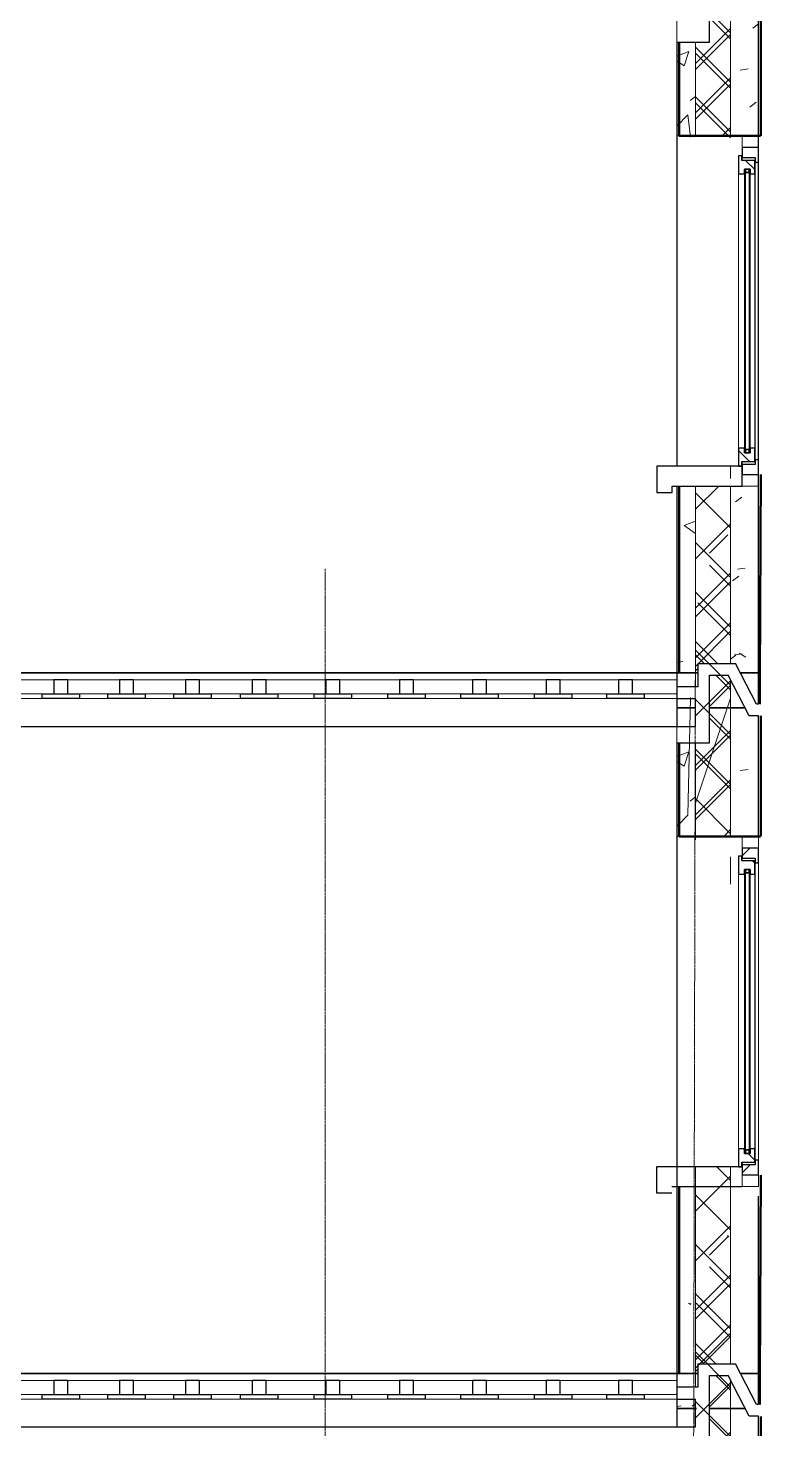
# Model space of a CAD drawing. Header units: inches. Extents: x -2431 to 214825, y 3 to 92804.
# Drawn here: x 171580 to 174724, y 38803 to 44803 of the extents above; entities that cross this region are included whole.
import ezdxf

# ---------------------------------------------------------------- set-up
doc = ezdxf.new("R2010")
doc.units = ezdxf.units.IN
doc.header["$MEASUREMENT"] = 0
doc.linetypes.add('Линия сетки', pattern=[22.225, 12.7, -3.175, 3.175, -3.175])
for name, color, linetype, lineweight in [('A-FLOR', 250, 'Continuous', 9), ('A-GLAZ', 250, 'Continuous', 9), ('A-WALL', 250, 'Continuous', 9), ('A-WALL-PATT', 250, 'Continuous', 25), ('S-GRID', 250, 'Continuous', 9)]:
    doc.layers.add(name, color=color, linetype=linetype, lineweight=lineweight)
doc.layers.add('Стены', color=250, linetype='Continuous')
pattern_1 = [(50, (164716.3, 27290.75), (728.737, -63.756), [76.2, -838.2]), (355, (164716.3, 27290.75), (-140.972, 764.228), [60.96, -670.56]), (100.451, (164777, 27285.4), (587.77, 700.467), [64.76, -712.36]), (46.184, (164716.3, 27493.95), (1084.316, -168.17), [114.3, -1257.3]), (96.636, (164806.6, 27479.9), (949.61, 989.71), [97.14, -1068.54]), (351.184, (164716.3, 27494), (949.62, 989.7), [91.44, -1005.84]), (21, (164817.9, 27443.15), (606.458, -409.06), [76.2, -838.2]), (326, (164817.9, 27443.15), (247.208, 736.753), [60.96, -670.56]), (71.451, (164868.4, 27409.06), (853.668, 327.685), [64.76, -712.36]), (37.5, (164716.28, 27290.75), (12.3547, 338.22), [33.528, -628.904, 33.528, -647.192, -673.1]), (37.5, (164716.28, 27290.75), (12.3547, 338.22), [-1343.152, 33.528, -639.572]), (7.5, (164716.28, 27290.75), (267.279, 400.722), [33.528, -354.584, 33.528, -613.664, -256.54]), (7.5, (164716.28, 27290.75), (267.279, 400.722), [-1035.304, 33.528, -223.012]), (327.5, (164489.7, 27290.75), (542.3633, -22.9153), [33.528, -220.472, 33.528, -758.952, -1051.56]), (327.5, (164489.7, 27290.75), (542.3633, -22.9153), [-1046.48, 33.528, -1018.032]), (317.5, (164388.1, 27290.75), (592.517, 101.707), [33.528, -296.672, 33.528, -492.76, -746.76]), (317.5, (164388.1, 27290.75), (592.517, 101.707), [-856.488, 33.528, -713.232])]

# ---------------------------------------------------------------- blocks, each defined once
blk = doc.blocks.new('Окно 3-Откидное - Среднее глухое - Один переплет с многокамерным стеклопакетом - 30674-99 - Окно 3-Откидное - Среднее глухое - Один переплет с многокамерным стеклопакетом - 30674-99-V5-Сечение 1')
at = {"layer": 'A-GLAZ'}
h = blk.add_hatch(dxfattribs=at)
h.set_pattern_fill('FP_7', color=256, style=0, pattern_type=2)
h.set_pattern_definition([(45, (18648.64, 22050), (-84.853, 84.853), [])])
h.paths.add_polyline_path([(18649, 18850), (18669.7, 18850), (18669.7, 18913), (18655.7, 18913), (18655.7, 18893), (18599.7, 18893), (18599.7, 18850)], flags=0)
h.paths.add_polyline_path([(18669.7, 20187), (18669.7, 20250), (18599.7, 20250), (18599.7, 20207), (18655.7, 20207), (18655.7, 20187)], flags=0)
h = blk.add_hatch(dxfattribs=at)
h.set_pattern_fill('FP_6', color=256, style=0, pattern_type=2)
h.set_pattern_definition([(135, (18648.64, 22050), (-70.7107, -70.7107), [])])
h.paths.add_polyline_path([(18583.7, 18885), (18597.7, 18885), (18597.7, 18905), (18653.7, 18905), (18653.7, 18962), (18633.7, 18962), (18633.7, 18942), (18609.7, 18942), (18609.7, 18962), (18583.7, 18962)], flags=0)
h.paths.add_polyline_path([(18649, 20138), (18653.7, 20138), (18653.7, 20195), (18597.7, 20195), (18597.7, 20215), (18583.7, 20215), (18583.7, 20138), (18609.7, 20138), (18609.7, 20158), (18633.7, 20158), (18633.7, 20138)], flags=0)
for p, q in [((18669.7, 20300), (18599.7, 20300)), ((18599.7, 20300), (18599.7, 20250)), ((18669.7, 20250), (18669.7, 20300)), ((18599.7, 20250), (18669.7, 20250)), ((18599.7, 20195), (18599.7, 20207)), ((18655.7, 18913), (18655.7, 20187)), ((18669.7, 18913), (18669.7, 20187)), ((18583.7, 18962), (18583.7, 20138)), ((18653.7, 20138), (18653.7, 18962)), ((18599.7, 18893), (18599.7, 18905)), ((18669.7, 18850), (18599.7, 18850)), ((18599.7, 18850), (18599.7, 18800)), ((18669.7, 18800), (18669.7, 18850)), ((18599.7, 18800), (18669.7, 18800))]:
    blk.add_line(p, q, dxfattribs=at)
at = {"layer": 'A-GLAZ', "lineweight": 25}
for p, q in [((18599.7, 20250), (18599.7, 20207)), ((18669.7, 20250), (18599.7, 20250)), ((18669.7, 20187), (18669.7, 20250)), ((18597.7, 20215), (18583.7, 20215)), ((18583.7, 20215), (18583.7, 20138)), ((18597.7, 20195), (18597.7, 20215)), ((18653.7, 20195), (18597.7, 20195)), ((18599.7, 20207), (18655.7, 20207)), ((18653.7, 20138), (18653.7, 20195)), ((18655.7, 20207), (18655.7, 20187)), ((18655.7, 20187), (18669.7, 20187)), ((18583.7, 20138), (18609.7, 20138)), ((18613.7, 20158), (18609.7, 20158)), ((18609.7, 20158), (18609.7, 18942)), ((18609.7, 20138), (18609.7, 20158)), ((18609.7, 20158), (18633.7, 20158)), ((18613.7, 18942), (18613.7, 20158)), ((18633.7, 20158), (18629.7, 20158)), ((18629.7, 20158), (18629.7, 18942)), ((18633.7, 18942), (18633.7, 20158)), ((18633.7, 20158), (18633.7, 20138)), ((18633.7, 20138), (18653.7, 20138)), ((18609.7, 18962), (18583.7, 18962)), ((18583.7, 18962), (18583.7, 18885)), ((18609.7, 18942), (18609.7, 18962)), ((18653.7, 18962), (18633.7, 18962)), ((18633.7, 18962), (18633.7, 18942)), ((18653.7, 18905), (18653.7, 18962)), ((18597.7, 18885), (18597.7, 18905)), ((18597.7, 18905), (18653.7, 18905)), ((18609.7, 18942), (18613.7, 18942)), ((18633.7, 18942), (18609.7, 18942)), ((18629.7, 18942), (18633.7, 18942)), ((18669.7, 18913), (18655.7, 18913)), ((18655.7, 18913), (18655.7, 18893)), ((18669.7, 18850), (18669.7, 18913)), ((18583.7, 18885), (18597.7, 18885)), ((18599.7, 18893), (18599.7, 18850)), ((18655.7, 18893), (18599.7, 18893)), ((18599.7, 18850), (18669.7, 18850))]:
    blk.add_line(p, q, dxfattribs=at)
at = {"layer": 'A-GLAZ', "lineweight": 35}
for p, q in [((18629.7, 20158), (18613.7, 20158)), ((18613.7, 20158), (18613.7, 20143)), ((18613.7, 20143), (18629.7, 20143)), ((18629.7, 20143), (18629.7, 20158)), ((18629.7, 18957), (18613.7, 18957)), ((18613.7, 18957), (18613.7, 18942)), ((18613.7, 18942), (18629.7, 18942)), ((18629.7, 18942), (18629.7, 18957))]:
    blk.add_line(p, q, dxfattribs=at)

msp = doc.modelspace()

# ---------------------------------------------------------------- hatches: boundary and pattern name
at = {"layer": 'A-WALL-PATT', "lineweight": 9}
h = msp.add_hatch(dxfattribs=at)
h.set_pattern_fill('FP_1', color=256, style=0, pattern_type=2)
h.set_pattern_definition(pattern_1)
h.paths.add_polyline_path([(174359.57652, 45411.36464), (174439.57652, 45411.36464), (174439.57652, 45640.74682), (174359.57652, 45640.74682)])
h.paths.add_polyline_path([(174359.57652, 44340.74682), (174439.57652, 44340.74682), (174439.57652, 45341.37272), (174359.57652, 45341.37272)])
h.paths.add_polyline_path([(174439.57652, 42925.74682), (174359.57652, 42925.74682), (174359.57652, 42040.74682), (174439.57652, 42040.74682)])
h = msp.add_hatch(dxfattribs=at)
h.set_pattern_fill('FP_2', color=256, style=0, pattern_type=2)
h.set_pattern_definition([(45, (164716.28, 27290.75), (-106.066, 106.066), []), (135, (164716.28, 27290.75), (-106.066, -106.066), [])])
h.paths.add_polyline_path([(174449.57652, 45581.37272), (174449.57652, 45640.74682), (174439.57652, 45640.74682), (174439.57652, 45581.37272)])
h.paths.add_polyline_path([(174439.57652, 44340.74682), (174589.57652, 44340.74682), (174589.57652, 45612.01575), (174579.57652, 45631.37272), (174499.57652, 45631.37272), (174499.57652, 45341.37272), (174439.57652, 45341.37272)])
h.paths.add_polyline_path([(174589.57652, 42840.74682), (174439.57652, 42840.74682), (174439.57652, 42040.74682), (174449.57652, 42040.74682), (174449.57652, 42081.37272), (174589.57652, 42081.37272)])
h = msp.add_hatch(dxfattribs=at)
h.set_pattern_fill('FP_1', color=256, style=0, pattern_type=2)
h.set_pattern_definition(pattern_1)
h.paths.add_polyline_path([(174709.57652, 42840.74682), (174589.57652, 42840.74682), (174589.57652, 42040.74682), (174709.57652, 42040.74682)])
h.paths.add_polyline_path([(174589.57652, 44340.74682), (174709.57652, 44340.74682), (174709.57652, 45640.74682), (174589.57652, 45640.74682)])
h = msp.add_hatch(dxfattribs=at)
h.set_pattern_fill('FP_2', color=256, style=0, pattern_type=2)
h.set_pattern_definition([(45, (164716.28, 27890.75), (-106.066, 106.066), []), (135, (164716.28, 27890.75), (-106.066, -106.066), [])])
h.paths.add_polyline_path([(174449.57652, 42581.37272), (174449.57652, 42640.74682), (174439.57652, 42640.74682), (174439.57652, 42581.37272)])
h.paths.add_polyline_path([(174439.57652, 41340.74682), (174589.57652, 41340.74682), (174589.57652, 42612.01575), (174579.57652, 42631.37272), (174499.57652, 42631.37272), (174499.57652, 42341.37272), (174439.57652, 42341.37272)])
h.paths.add_polyline_path([(174589.57652, 39925.74682), (174439.57652, 39925.74682), (174439.57652, 39040.74682), (174449.57652, 39040.74682), (174449.57652, 39081.37272), (174589.57652, 39081.37272)])
h = msp.add_hatch(dxfattribs=at)
h.set_pattern_fill('FP_1', color=256, style=0, pattern_type=2)
h.set_pattern_definition([(50, (164716.3, 28490.75), (728.737, -63.756), [76.2, -838.2]), (355, (164716.3, 28490.75), (-140.97, 764.228), [60.96, -670.56]), (100.451, (164777, 28485.4), (587.77, 700.467), [64.76, -712.36]), (46.184, (164716.3, 28693.95), (1084.316, -168.17), [114.3, -1257.3]), (96.636, (164806.6, 28679.9), (949.61, 989.71), [97.14, -1068.54]), (351.184, (164716.3, 28694), (949.62, 989.7), [91.44, -1005.84]), (21, (164817.9, 28643.15), (606.458, -409.06), [76.2, -838.2]), (326, (164817.9, 28643.15), (247.21, 736.753), [60.96, -670.56]), (71.451, (164868.4, 28609.06), (853.668, 327.685), [64.76, -712.36]), (37.5, (164716.28, 28490.75), (12.3547, 338.22), [33.528, -628.904, 33.528, -647.192, -673.1]), (37.5, (164716.28, 28490.75), (12.3547, 338.22), [-1343.152, 33.528, -639.572]), (7.5, (164716.28, 28490.75), (267.279, 400.722), [33.528, -354.584, 33.528, -613.664, -256.54]), (7.5, (164716.28, 28490.75), (267.279, 400.722), [-1035.304, 33.528, -223.012]), (327.5, (164489.7, 28490.75), (542.3633, -22.9153), [33.528, -220.472, 33.528, -758.952, -1051.56]), (327.5, (164489.7, 28490.75), (542.3633, -22.9153), [-1046.48, 33.528, -1018.032]), (317.5, (164388.1, 28490.75), (592.517, 101.707), [33.528, -296.672, 33.528, -492.76, -746.76]), (317.5, (164388.1, 28490.75), (592.517, 101.707), [-856.488, 33.528, -713.232])])
h.paths.add_polyline_path([(174359.57652, 39411.36464), (174439.57652, 39411.36464), (174439.57652, 39640.74682), (174359.57652, 39640.74682)])
h.paths.add_polyline_path([(174359.57652, 38340.74682), (174439.57652, 38340.74682), (174439.57652, 39341.37272), (174359.57652, 39341.37272)])
h.paths.add_polyline_path([(174439.57652, 36925.74682), (174359.57652, 36925.74682), (174359.57652, 36040.74682), (174439.57652, 36040.74682)])
h = msp.add_hatch(dxfattribs=at)
h.set_pattern_fill('FP_2', color=256, style=0, pattern_type=2)
h.set_pattern_definition([(45, (164716.28, 28490.75), (-106.066, 106.066), []), (135, (164716.28, 28490.75), (-106.066, -106.066), [])])
h.paths.add_polyline_path([(174449.57652, 39581.37272), (174449.57652, 39640.74682), (174439.57652, 39640.74682), (174439.57652, 39581.37272)])
h.paths.add_polyline_path([(174439.57652, 38340.74682), (174589.57652, 38340.74682), (174589.57652, 39612.01575), (174579.57652, 39631.37272), (174499.57652, 39631.37272), (174499.57652, 39341.37272), (174439.57652, 39341.37272)])
h.paths.add_polyline_path([(174589.57652, 36925.74682), (174439.57652, 36925.74682), (174439.57652, 36040.74682), (174449.57652, 36040.74682), (174449.57652, 36081.37272), (174589.57652, 36081.37272)])

# ---------------------------------------------------------------- linework, layer by layer
for p, q in [((174499.57652, 44741.37272), (174499.57652, 45031.37272)), ((174359.57652, 44741.37272), (174499.57652, 44741.37272)), ((174639.57652, 44340.74682), (174359.57652, 44340.74682)), ((174637.57652, 42925.74682), (174274.02103, 42925.74682)), ((174274.02103, 42925.74682), (174274.02103, 42840.74682)), ((174639.57652, 42840.74682), (174639.57652, 42925.74682)), ((174274.02103, 42840.74682), (174274.02103, 42813.45519)), ((174339.30598, 42813.45519), (174339.30598, 42840.74682)), ((174339.30598, 42840.74682), (174639.57652, 42840.74682)), ((174274.02103, 42813.45519), (174339.30598, 42813.45519)), ((174449.57652, 42081.37272), (174610.02404, 42081.37272)), ((174700.02404, 41907.16003), (174610.02404, 42081.37272)), ((171333.69363, 42040.74682), (174359.57652, 42040.74682)), ((171333.69363, 42040.74682), (174359.57652, 42040.74682)), ((171750.96991, 42010.74682), (171690.96991, 42010.74682)), ((171690.96991, 42010.74682), (171690.96991, 41950.74682)), ((171690.96991, 42010.74682), (171690.96991, 41950.74682)), ((171750.96991, 42010.74682), (171690.96991, 42010.74682)), ((171750.96991, 41950.74682), (171750.96991, 42010.74682)), ((171750.96991, 41950.74682), (171750.96991, 42010.74682)), ((171972.61092, 42010.74682), (171972.61092, 41950.74682)), ((172032.61092, 42010.74682), (171972.61092, 42010.74682)), ((172032.61092, 42010.74682), (171972.61092, 42010.74682)), ((171972.61092, 42010.74682), (171972.61092, 41950.74682)), ((172032.61092, 41950.74682), (172032.61092, 42010.74682)), ((172032.61092, 41950.74682), (172032.61092, 42010.74682)), ((172314.25194, 42010.74682), (172254.25194, 42010.74682)), ((172254.25194, 42010.74682), (172254.25194, 41950.74682)), ((172314.25194, 42010.74682), (172254.25194, 42010.74682)), ((172254.25194, 42010.74682), (172254.25194, 41950.74682)), ((172314.25194, 41950.74682), (172314.25194, 42010.74682)), ((172314.25194, 41950.74682), (172314.25194, 42010.74682)), ((172600.83464, 42010.74682), (172540.83464, 42010.74682)), ((172540.83464, 42010.74682), (172540.83464, 41950.74682)), ((172600.83464, 42010.74682), (172540.83464, 42010.74682)), ((172540.83464, 42010.74682), (172540.83464, 41950.74682)), ((172600.83464, 41950.74682), (172600.83464, 42010.74682)), ((172600.83464, 41950.74682), (172600.83464, 42010.74682)), ((172916.33464, 42010.74682), (172856.33464, 42010.74682)), ((172856.33464, 42010.74682), (172856.33464, 41950.74682)), ((172916.33464, 42010.74682), (172856.33464, 42010.74682)), ((172856.33464, 42010.74682), (172856.33464, 41950.74682)), ((172916.33464, 41950.74682), (172916.33464, 42010.74682)), ((172916.33464, 41950.74682), (172916.33464, 42010.74682)), ((173171.83464, 42010.74682), (173171.83464, 41950.74682)), ((173231.83464, 42010.74682), (173171.83464, 42010.74682)), ((173231.83464, 42010.74682), (173171.83464, 42010.74682)), ((173171.83464, 42010.74682), (173171.83464, 41950.74682)), ((173231.83464, 41950.74682), (173231.83464, 42010.74682)), ((173231.83464, 41950.74682), (173231.83464, 42010.74682)), ((173543.82027, 42010.74682), (173483.82027, 42010.74682)), ((173483.82027, 42010.74682), (173483.82027, 41950.74682)), ((173543.82027, 42010.74682), (173483.82027, 42010.74682)), ((173483.82027, 42010.74682), (173483.82027, 41950.74682)), ((173543.82027, 41950.74682), (173543.82027, 42010.74682)), ((173543.82027, 41950.74682), (173543.82027, 42010.74682)), ((173859.32027, 42010.74682), (173799.32027, 42010.74682)), ((173799.32027, 42010.74682), (173799.32027, 41950.74682)), ((173859.32027, 42010.74682), (173799.32027, 42010.74682)), ((173799.32027, 42010.74682), (173799.32027, 41950.74682)), ((173859.32027, 41950.74682), (173859.32027, 42010.74682)), ((173859.32027, 41950.74682), (173859.32027, 42010.74682)), ((174108.94223, 42010.74682), (174108.94223, 41950.74682)), ((174168.94223, 42010.74682), (174108.94223, 42010.74682)), ((174168.94223, 41950.74682), (174168.94223, 42010.74682)), ((174499.57652, 42031.37272), (174579.57652, 42031.37272)), ((174499.57652, 42031.37272), (174579.57652, 42031.37272)), ((174499.57652, 41741.37272), (174499.57652, 42031.37272)), ((174669.57652, 41857.16003), (174579.57652, 42031.37272)), ((174669.57652, 41857.16003), (174579.57652, 42031.37272)), ((171640.96991, 41950.74682), (171800.96991, 41950.74682)), ((171640.96991, 41930.74682), (171640.96991, 41950.74682)), ((171640.96991, 41950.74682), (171800.96991, 41950.74682)), ((171640.96991, 41930.74682), (171640.96991, 41950.74682)), ((171690.96991, 41950.74682), (171750.96991, 41950.74682)), ((171690.96991, 41950.74682), (171750.96991, 41950.74682)), ((171800.96991, 41950.74682), (171800.96991, 41930.74682)), ((171800.96991, 41950.74682), (171800.96991, 41930.74682)), ((171922.61092, 41950.74682), (172082.61092, 41950.74682)), ((171922.61092, 41930.74682), (171922.61092, 41950.74682)), ((171922.61092, 41950.74682), (172082.61092, 41950.74682)), ((171922.61092, 41930.74682), (171922.61092, 41950.74682)), ((171972.61092, 41950.74682), (172032.61092, 41950.74682)), ((171972.61092, 41950.74682), (172032.61092, 41950.74682)), ((172082.61092, 41950.74682), (172082.61092, 41930.74682)), ((172082.61092, 41950.74682), (172082.61092, 41930.74682)), ((172204.25194, 41950.74682), (172364.25194, 41950.74682)), ((172204.25194, 41930.74682), (172204.25194, 41950.74682)), ((172204.25194, 41950.74682), (172364.25194, 41950.74682)), ((172204.25194, 41930.74682), (172204.25194, 41950.74682)), ((172254.25194, 41950.74682), (172314.25194, 41950.74682)), ((172254.25194, 41950.74682), (172314.25194, 41950.74682)), ((172364.25194, 41950.74682), (172364.25194, 41930.74682)), ((172364.25194, 41950.74682), (172364.25194, 41930.74682)), ((172490.83464, 41950.74682), (172650.83464, 41950.74682)), ((172490.83464, 41930.74682), (172490.83464, 41950.74682)), ((172490.83464, 41950.74682), (172650.83464, 41950.74682)), ((172490.83464, 41930.74682), (172490.83464, 41950.74682)), ((172540.83464, 41950.74682), (172600.83464, 41950.74682)), ((172540.83464, 41950.74682), (172600.83464, 41950.74682)), ((172650.83464, 41950.74682), (172650.83464, 41930.74682)), ((172650.83464, 41950.74682), (172650.83464, 41930.74682)), ((172806.33464, 41950.74682), (172966.33464, 41950.74682)), ((172806.33464, 41930.74682), (172806.33464, 41950.74682)), ((172806.33464, 41950.74682), (172966.33464, 41950.74682)), ((172806.33464, 41930.74682), (172806.33464, 41950.74682)), ((172856.33464, 41950.74682), (172916.33464, 41950.74682)), ((172856.33464, 41950.74682), (172916.33464, 41950.74682)), ((172966.33464, 41950.74682), (172966.33464, 41930.74682)), ((172966.33464, 41950.74682), (172966.33464, 41930.74682)), ((173121.83464, 41950.74682), (173281.83464, 41950.74682)), ((173121.83464, 41930.74682), (173121.83464, 41950.74682)), ((173121.83464, 41950.74682), (173281.83464, 41950.74682)), ((173121.83464, 41930.74682), (173121.83464, 41950.74682)), ((173171.83464, 41950.74682), (173231.83464, 41950.74682)), ((173171.83464, 41950.74682), (173231.83464, 41950.74682)), ((173281.83464, 41950.74682), (173281.83464, 41930.74682)), ((173281.83464, 41950.74682), (173281.83464, 41930.74682)), ((173433.82027, 41950.74682), (173593.82027, 41950.74682)), ((173433.82027, 41930.74682), (173433.82027, 41950.74682)), ((173433.82027, 41950.74682), (173593.82027, 41950.74682)), ((173433.82027, 41930.74682), (173433.82027, 41950.74682)), ((173483.82027, 41950.74682), (173543.82027, 41950.74682)), ((173483.82027, 41950.74682), (173543.82027, 41950.74682)), ((173593.82027, 41950.74682), (173593.82027, 41930.74682)), ((173593.82027, 41950.74682), (173593.82027, 41930.74682)), ((173749.32027, 41950.74682), (173909.32027, 41950.74682)), ((173749.32027, 41930.74682), (173749.32027, 41950.74682)), ((173749.32027, 41950.74682), (173909.32027, 41950.74682)), ((173749.32027, 41930.74682), (173749.32027, 41950.74682)), ((173799.32027, 41950.74682), (173859.32027, 41950.74682)), ((173799.32027, 41950.74682), (173859.32027, 41950.74682)), ((173909.32027, 41950.74682), (173909.32027, 41930.74682)), ((173909.32027, 41950.74682), (173909.32027, 41930.74682)), ((174058.94223, 41950.74682), (174218.94223, 41950.74682)), ((174058.94223, 41930.74682), (174058.94223, 41950.74682)), ((174058.94223, 41950.74682), (174218.94223, 41950.74682)), ((174058.94223, 41930.74682), (174058.94223, 41950.74682)), ((174108.94223, 41950.74682), (174168.94223, 41950.74682)), ((174218.94223, 41950.74682), (174218.94223, 41930.74682)), ((174218.94223, 41950.74682), (174218.94223, 41930.74682)), ((171800.96991, 41930.74682), (171640.96991, 41930.74682)), ((171800.96991, 41930.74682), (171640.96991, 41930.74682)), ((172082.61092, 41930.74682), (171922.61092, 41930.74682)), ((172082.61092, 41930.74682), (171922.61092, 41930.74682)), ((172364.25194, 41930.74682), (172204.25194, 41930.74682)), ((172364.25194, 41930.74682), (172204.25194, 41930.74682)), ((172650.83464, 41930.74682), (172490.83464, 41930.74682)), ((172650.83464, 41930.74682), (172490.83464, 41930.74682)), ((172966.33464, 41930.74682), (172806.33464, 41930.74682)), ((172966.33464, 41930.74682), (172806.33464, 41930.74682)), ((173281.83464, 41930.74682), (173121.83464, 41930.74682)), ((173281.83464, 41930.74682), (173121.83464, 41930.74682)), ((173593.82027, 41930.74682), (173433.82027, 41930.74682)), ((173593.82027, 41930.74682), (173433.82027, 41930.74682)), ((173909.32027, 41930.74682), (173749.32027, 41930.74682)), ((173909.32027, 41930.74682), (173749.32027, 41930.74682)), ((174218.94223, 41930.74682), (174058.94223, 41930.74682)), ((174218.94223, 41930.74682), (174058.94223, 41930.74682)), ((174359.57652, 41930.74682), (174439.57652, 41930.74682)), ((174439.57652, 41811.36464), (174439.57652, 41930.74682)), ((174709.57652, 41857.16003), (174669.57652, 41857.16003)), ((168325.23347, 41811.36464), (174439.57652, 41811.36464)), ((174359.57652, 41741.37272), (174499.57652, 41741.37272)), ((174709.57652, 41340.74682), (174359.57652, 41340.74682)), ((174359.57652, 41340.74682), (174359.57652, 39925.74682)), ((174635.57652, 39925.74682), (174272.02103, 39925.74682)), ((174272.02103, 39925.74682), (174272.02103, 39840.74682)), ((174272.02103, 39840.74682), (174272.02103, 39813.45519)), ((174337.30598, 39840.74682), (174637.57652, 39840.74682)), ((174272.02103, 39813.45519), (174337.30598, 39813.45519)), ((174449.57652, 39081.37272), (174610.02404, 39081.37272)), ((174700.02404, 38907.16003), (174610.02404, 39081.37272)), ((171333.69363, 39040.74682), (174359.57652, 39040.74682)), ((171333.69363, 39040.74682), (174359.57652, 39040.74682)), ((171750.96991, 39010.74682), (171690.96991, 39010.74682)), ((171690.96991, 39010.74682), (171690.96991, 38950.74682)), ((171750.96991, 39010.74682), (171690.96991, 39010.74682)), ((171690.96991, 39010.74682), (171690.96991, 38950.74682)), ((171750.96991, 38950.74682), (171750.96991, 39010.74682)), ((171750.96991, 38950.74682), (171750.96991, 39010.74682)), ((172032.61092, 39010.74682), (171972.61092, 39010.74682)), ((171972.61092, 39010.74682), (171972.61092, 38950.74682)), ((172032.61092, 39010.74682), (171972.61092, 39010.74682)), ((171972.61092, 39010.74682), (171972.61092, 38950.74682)), ((172032.61092, 38950.74682), (172032.61092, 39010.74682)), ((172032.61092, 38950.74682), (172032.61092, 39010.74682)), ((172314.25194, 39010.74682), (172254.25194, 39010.74682)), ((172254.25194, 39010.74682), (172254.25194, 38950.74682)), ((172314.25194, 39010.74682), (172254.25194, 39010.74682)), ((172254.25194, 39010.74682), (172254.25194, 38950.74682)), ((172314.25194, 38950.74682), (172314.25194, 39010.74682)), ((172314.25194, 38950.74682), (172314.25194, 39010.74682)), ((172600.83464, 39010.74682), (172540.83464, 39010.74682)), ((172540.83464, 39010.74682), (172540.83464, 38950.74682)), ((172540.83464, 39010.74682), (172540.83464, 38950.74682)), ((172600.83464, 39010.74682), (172540.83464, 39010.74682)), ((172600.83464, 38950.74682), (172600.83464, 39010.74682)), ((172600.83464, 38950.74682), (172600.83464, 39010.74682)), ((172916.33464, 39010.74682), (172856.33464, 39010.74682)), ((172856.33464, 39010.74682), (172856.33464, 38950.74682)), ((172916.33464, 39010.74682), (172856.33464, 39010.74682)), ((172856.33464, 39010.74682), (172856.33464, 38950.74682)), ((172916.33464, 38950.74682), (172916.33464, 39010.74682)), ((172916.33464, 38950.74682), (172916.33464, 39010.74682)), ((173171.83464, 39010.74682), (173171.83464, 38950.74682)), ((173231.83464, 39010.74682), (173171.83464, 39010.74682)), ((173231.83464, 39010.74682), (173171.83464, 39010.74682)), ((173171.83464, 39010.74682), (173171.83464, 38950.74682)), ((173231.83464, 38950.74682), (173231.83464, 39010.74682)), ((173231.83464, 38950.74682), (173231.83464, 39010.74682)), ((173543.82027, 39010.74682), (173483.82027, 39010.74682)), ((173483.82027, 39010.74682), (173483.82027, 38950.74682)), ((173543.82027, 39010.74682), (173483.82027, 39010.74682)), ((173483.82027, 39010.74682), (173483.82027, 38950.74682)), ((173543.82027, 38950.74682), (173543.82027, 39010.74682)), ((173543.82027, 38950.74682), (173543.82027, 39010.74682)), ((173859.32027, 39010.74682), (173799.32027, 39010.74682)), ((173799.32027, 39010.74682), (173799.32027, 38950.74682)), ((173859.32027, 39010.74682), (173799.32027, 39010.74682)), ((173799.32027, 39010.74682), (173799.32027, 38950.74682)), ((173859.32027, 38950.74682), (173859.32027, 39010.74682)), ((173859.32027, 38950.74682), (173859.32027, 39010.74682)), ((174168.94223, 39010.74682), (174108.94223, 39010.74682)), ((174108.94223, 39010.74682), (174108.94223, 38950.74682)), ((174168.94223, 38950.74682), (174168.94223, 39010.74682)), ((174499.57652, 39031.37272), (174579.57652, 39031.37272)), ((174499.57652, 39031.37272), (174579.57652, 39031.37272)), ((174499.57652, 38741.37272), (174499.57652, 39031.37272)), ((174669.57652, 38857.16003), (174579.57652, 39031.37272)), ((174669.57652, 38857.16003), (174579.57652, 39031.37272)), ((171640.96991, 38950.74682), (171800.96991, 38950.74682)), ((171640.96991, 38930.74682), (171640.96991, 38950.74682)), ((171640.96991, 38950.74682), (171800.96991, 38950.74682)), ((171640.96991, 38930.74682), (171640.96991, 38950.74682)), ((171690.96991, 38950.74682), (171750.96991, 38950.74682)), ((171690.96991, 38950.74682), (171750.96991, 38950.74682)), ((171800.96991, 38950.74682), (171800.96991, 38930.74682)), ((171800.96991, 38950.74682), (171800.96991, 38930.74682)), ((171922.61092, 38950.74682), (172082.61092, 38950.74682)), ((171922.61092, 38930.74682), (171922.61092, 38950.74682)), ((171922.61092, 38950.74682), (172082.61092, 38950.74682)), ((171922.61092, 38930.74682), (171922.61092, 38950.74682)), ((171972.61092, 38950.74682), (172032.61092, 38950.74682)), ((171972.61092, 38950.74682), (172032.61092, 38950.74682)), ((172082.61092, 38950.74682), (172082.61092, 38930.74682)), ((172082.61092, 38950.74682), (172082.61092, 38930.74682)), ((172204.25194, 38950.74682), (172364.25194, 38950.74682)), ((172204.25194, 38930.74682), (172204.25194, 38950.74682)), ((172204.25194, 38950.74682), (172364.25194, 38950.74682)), ((172204.25194, 38930.74682), (172204.25194, 38950.74682)), ((172254.25194, 38950.74682), (172314.25194, 38950.74682)), ((172254.25194, 38950.74682), (172314.25194, 38950.74682)), ((172364.25194, 38950.74682), (172364.25194, 38930.74682)), ((172364.25194, 38950.74682), (172364.25194, 38930.74682)), ((172490.83464, 38950.74682), (172650.83464, 38950.74682)), ((172490.83464, 38930.74682), (172490.83464, 38950.74682)), ((172490.83464, 38950.74682), (172650.83464, 38950.74682)), ((172490.83464, 38930.74682), (172490.83464, 38950.74682)), ((172540.83464, 38950.74682), (172600.83464, 38950.74682)), ((172540.83464, 38950.74682), (172600.83464, 38950.74682)), ((172650.83464, 38950.74682), (172650.83464, 38930.74682)), ((172650.83464, 38950.74682), (172650.83464, 38930.74682)), ((172806.33464, 38950.74682), (172966.33464, 38950.74682)), ((172806.33464, 38930.74682), (172806.33464, 38950.74682)), ((172806.33464, 38950.74682), (172966.33464, 38950.74682)), ((172806.33464, 38930.74682), (172806.33464, 38950.74682)), ((172856.33464, 38950.74682), (172916.33464, 38950.74682)), ((172856.33464, 38950.74682), (172916.33464, 38950.74682)), ((172966.33464, 38950.74682), (172966.33464, 38930.74682)), ((172966.33464, 38950.74682), (172966.33464, 38930.74682)), ((173121.83464, 38950.74682), (173281.83464, 38950.74682)), ((173121.83464, 38930.74682), (173121.83464, 38950.74682)), ((173121.83464, 38950.74682), (173281.83464, 38950.74682)), ((173121.83464, 38930.74682), (173121.83464, 38950.74682)), ((173171.83464, 38950.74682), (173231.83464, 38950.74682)), ((173171.83464, 38950.74682), (173231.83464, 38950.74682)), ((173281.83464, 38950.74682), (173281.83464, 38930.74682)), ((173281.83464, 38950.74682), (173281.83464, 38930.74682)), ((173433.82027, 38950.74682), (173593.82027, 38950.74682)), ((173433.82027, 38930.74682), (173433.82027, 38950.74682)), ((173433.82027, 38950.74682), (173593.82027, 38950.74682)), ((173433.82027, 38930.74682), (173433.82027, 38950.74682)), ((173483.82027, 38950.74682), (173543.82027, 38950.74682)), ((173483.82027, 38950.74682), (173543.82027, 38950.74682)), ((173593.82027, 38950.74682), (173593.82027, 38930.74682)), ((173593.82027, 38950.74682), (173593.82027, 38930.74682)), ((173749.32027, 38950.74682), (173909.32027, 38950.74682)), ((173749.32027, 38930.74682), (173749.32027, 38950.74682)), ((173749.32027, 38950.74682), (173909.32027, 38950.74682)), ((173749.32027, 38930.74682), (173749.32027, 38950.74682)), ((173799.32027, 38950.74682), (173859.32027, 38950.74682)), ((173799.32027, 38950.74682), (173859.32027, 38950.74682)), ((173909.32027, 38950.74682), (173909.32027, 38930.74682)), ((173909.32027, 38950.74682), (173909.32027, 38930.74682)), ((174058.94223, 38950.74682), (174218.94223, 38950.74682)), ((174058.94223, 38930.74682), (174058.94223, 38950.74682)), ((174058.94223, 38950.74682), (174218.94223, 38950.74682)), ((174058.94223, 38930.74682), (174058.94223, 38950.74682)), ((174108.94223, 38950.74682), (174168.94223, 38950.74682)), ((174218.94223, 38950.74682), (174218.94223, 38930.74682)), ((174218.94223, 38950.74682), (174218.94223, 38930.74682)), ((171800.96991, 38930.74682), (171640.96991, 38930.74682)), ((171800.96991, 38930.74682), (171640.96991, 38930.74682)), ((172082.61092, 38930.74682), (171922.61092, 38930.74682)), ((172082.61092, 38930.74682), (171922.61092, 38930.74682)), ((172364.25194, 38930.74682), (172204.25194, 38930.74682)), ((172364.25194, 38930.74682), (172204.25194, 38930.74682)), ((172650.83464, 38930.74682), (172490.83464, 38930.74682)), ((172650.83464, 38930.74682), (172490.83464, 38930.74682)), ((172966.33464, 38930.74682), (172806.33464, 38930.74682)), ((172966.33464, 38930.74682), (172806.33464, 38930.74682)), ((173281.83464, 38930.74682), (173121.83464, 38930.74682)), ((173281.83464, 38930.74682), (173121.83464, 38930.74682)), ((173593.82027, 38930.74682), (173433.82027, 38930.74682)), ((173593.82027, 38930.74682), (173433.82027, 38930.74682)), ((173909.32027, 38930.74682), (173749.32027, 38930.74682)), ((173909.32027, 38930.74682), (173749.32027, 38930.74682)), ((174218.94223, 38930.74682), (174058.94223, 38930.74682)), ((174218.94223, 38930.74682), (174058.94223, 38930.74682)), ((174359.57652, 38930.74682), (174439.57652, 38930.74682)), ((174439.57652, 38811.36464), (174439.57652, 38930.74682)), ((174709.57652, 38857.16003), (174669.57652, 38857.16003)), ((168325.23347, 38811.36464), (174439.57652, 38811.36464))]:
    msp.add_line(p, q)
at = {"lineweight": 0}
for p, q in [((171333.69363, 42010.74682), (174359.57652, 42010.74682)), ((171333.69363, 42010.74682), (174359.57652, 42010.74682)), ((171333.69363, 41950.74682), (174361.57652, 41950.74682)), ((171333.69363, 41950.74682), (174361.57652, 41950.74682)), ((171333.69363, 41930.74682), (174359.57652, 41930.74682)), ((171333.69363, 41930.74682), (174359.57652, 41930.74682)), ((171333.69363, 39010.74682), (174359.57652, 39010.74682)), ((171333.69363, 39010.74682), (174359.57652, 39010.74682)), ((171333.69363, 38950.74682), (174361.57652, 38950.74682)), ((171333.69363, 38950.74682), (174361.57652, 38950.74682)), ((171333.69363, 38930.74682), (174359.57652, 38930.74682)), ((171333.69363, 38930.74682), (174359.57652, 38930.74682))]:
    msp.add_line(p, q, dxfattribs=at)
at = {"lineweight": -2, "ltscale": 25}
for p, q in [((174709.57652, 41906.98904), (174700.11238, 41906.98904)), ((174709.57652, 38906.98904), (174700.11238, 38906.98904))]:
    msp.add_line(p, q, dxfattribs=at)
at = {"const_width": 10}
for points in [[(174719.12901, 44340.57582), (174719.12901, 44856.98904)], [(174369.12901, 44741.20172), (174369.12901, 44340.57582)], [(174369.12901, 44340.57582), (174719.12901, 44340.57582)], [(174369.12901, 42040.57582), (174369.12901, 42840.57582)], [(174714.39693, 41906.81804), (174719.12901, 42890.57582)], [(174719.12901, 41340.57582), (174719.12901, 41856.98904)], [(174369.12901, 41741.20172), (174369.12901, 41340.57582)], [(174369.12901, 41340.57582), (174719.12901, 41340.57582)], [(174369.12901, 39040.57582), (174369.12901, 39840.57582)], [(174714.39693, 38906.81804), (174719.12901, 39890.57582)], [(174719.12901, 38340.57582), (174719.12901, 38856.98904)]]:
    msp.add_lwpolyline(points, dxfattribs=at)
at = {"layer": 'A-FLOR', "lineweight": 35}
for p, q in [((174449.57652, 42040.74682), (168376.33062, 42040.74682)), ((174709.57652, 42040.74682), (174631.01178, 42040.74682)), ((174709.57652, 41906.98904), (174709.57652, 42040.74682)), ((174709.57652, 41906.98904), (174709.57652, 42040.74682)), ((174359.57652, 41890.74682), (174439.57652, 41890.74682)), ((174499.57652, 41890.74682), (174652.22526, 41890.74682)), ((174449.57652, 39040.74682), (168376.33062, 39040.74682)), ((174709.57652, 39040.74682), (174631.01178, 39040.74682)), ((174709.57652, 38906.98904), (174709.57652, 39040.74682)), ((174709.57652, 38906.98904), (174709.57652, 39040.74682)), ((174359.57652, 38890.74682), (174443.48922, 38890.74682)), ((174499.57652, 38890.74682), (174652.22526, 38890.74682))]:
    msp.add_line(p, q, dxfattribs=at)
at = {"layer": 'A-WALL'}
for p, q in [((174589.57652, 45012.01575), (174589.57652, 44340.74682)), ((174589.57652, 45012.01575), (174589.57652, 44340.74682)), ((174589.57652, 45012.01575), (174589.57652, 44340.74682)), ((174589.57652, 45012.01575), (174589.57652, 44340.74682)), ((174589.57652, 45012.01575), (174589.57652, 44340.74682)), ((174439.57652, 44741.37272), (174439.57652, 44340.74682)), ((174439.57652, 44741.37272), (174439.57652, 44340.74682)), ((174439.57652, 44741.37272), (174439.57652, 44340.74682)), ((174439.57652, 44741.37272), (174439.57652, 44340.74682)), ((174439.57652, 44741.37272), (174439.57652, 44340.74682)), ((174589.57652, 42925.74682), (174589.57652, 42873.29584)), ((174589.57652, 42925.74682), (174589.57652, 42873.29584)), ((174589.57652, 42925.74682), (174589.57652, 42873.29584)), ((174589.57652, 42925.74682), (174589.57652, 42873.29584)), ((174589.57652, 42925.74682), (174589.57652, 42873.29584)), ((174439.57652, 42840.74682), (174439.57652, 41981.37272)), ((174439.57652, 42840.74682), (174439.57652, 41981.37272)), ((174439.57652, 42840.74682), (174439.57652, 41981.37272)), ((174439.57652, 42840.74682), (174439.57652, 41981.37272)), ((174439.57652, 42840.74682), (174439.57652, 42040.74682)), ((174589.57652, 42840.74682), (174589.57652, 42081.37272)), ((174589.57652, 42840.74682), (174589.57652, 42081.37272)), ((174589.57652, 42840.74682), (174589.57652, 42081.37272)), ((174589.57652, 42840.74682), (174589.57652, 42081.37272)), ((174589.57652, 42840.74682), (174589.57652, 42081.37272)), ((174439.57652, 42118.56645), (174439.57652, 41981.37272)), ((174439.57652, 42118.56645), (174439.57652, 41981.37272)), ((174439.57652, 42118.56645), (174439.57652, 41981.37272)), ((174439.57652, 42118.56645), (174439.57652, 41981.37272)), ((174439.57652, 42118.56645), (174439.57652, 42040.74682)), ((174439.57652, 42040.74682), (174439.57652, 41981.37272)), ((174589.57652, 42012.01575), (174589.57652, 41340.74682)), ((174589.57652, 42012.01575), (174589.57652, 41340.74682)), ((174589.57652, 42012.01575), (174589.57652, 41340.74682)), ((174589.57652, 42012.01575), (174589.57652, 41340.74682)), ((174589.57652, 42012.01575), (174589.57652, 41340.74682)), ((174439.57652, 41930.74682), (174439.57652, 41811.36464)), ((174439.57652, 41930.74682), (174439.57652, 41811.36464)), ((174439.57652, 41930.74682), (174439.57652, 41811.36464)), ((174439.57652, 41930.74682), (174439.57652, 41811.36464)), ((174439.57652, 41930.74682), (174439.57652, 41811.36464)), ((174439.57652, 41741.37272), (174439.57652, 41326.05823)), ((174439.57652, 41741.37272), (174439.57652, 41326.05823)), ((174439.57652, 41741.37272), (174439.57652, 41326.05823)), ((174439.57652, 41741.37272), (174439.57652, 41326.05823)), ((174439.57652, 41741.37272), (174439.57652, 41326.05823)), ((174589.57652, 41253.21924), (174589.57652, 41135.52487)), ((174589.57652, 41253.21924), (174589.57652, 41135.52487)), ((174589.57652, 41253.21924), (174589.57652, 41135.52487)), ((174589.57652, 41253.21924), (174589.57652, 41135.52487)), ((174589.57652, 41253.21924), (174589.57652, 41135.52487)), ((174439.57652, 39925.74682), (174439.57652, 38981.37272)), ((174439.57652, 39925.74682), (174439.57652, 38981.37272)), ((174439.57652, 39925.74682), (174439.57652, 38981.37272)), ((174439.57652, 39925.74682), (174439.57652, 38981.37272)), ((174439.57652, 39925.74682), (174439.57652, 39040.74682)), ((174589.57652, 39925.74682), (174589.57652, 39081.37272)), ((174589.57652, 39925.74682), (174589.57652, 39081.37272)), ((174589.57652, 39925.74682), (174589.57652, 39081.37272)), ((174589.57652, 39925.74682), (174589.57652, 39081.37272)), ((174589.57652, 39925.74682), (174589.57652, 39081.37272)), ((174439.57652, 39040.74682), (174439.57652, 38981.37272)), ((174589.57652, 39012.01575), (174589.57652, 38340.74682)), ((174589.57652, 39012.01575), (174589.57652, 38340.74682)), ((174589.57652, 39012.01575), (174589.57652, 38340.74682)), ((174589.57652, 39012.01575), (174589.57652, 38340.74682)), ((174589.57652, 39012.01575), (174589.57652, 38340.74682)), ((174439.57652, 38930.74682), (174439.57652, 38811.36464)), ((174439.57652, 38930.74682), (174439.57652, 38811.36464)), ((174439.57652, 38930.74682), (174439.57652, 38811.36464)), ((174439.57652, 38930.74682), (174439.57652, 38811.36464)), ((174439.57652, 38930.74682), (174439.57652, 38811.36464))]:
    msp.add_line(p, q, dxfattribs=at)
at = {"layer": 'A-WALL', "lineweight": 25}
for p, q in [((174709.57652, 42040.74682), (174709.57652, 44857.16003)), ((174709.57652, 41906.98904), (174709.57652, 44857.16003)), ((174709.57652, 42040.74682), (174709.57652, 44857.16003)), ((174359.57652, 44741.37272), (174359.57652, 42925.74682)), ((174359.57652, 44741.37272), (174359.57652, 42925.74682)), ((174359.57652, 44741.37272), (174359.57652, 42925.74682)), ((174359.57652, 44741.37272), (174359.57652, 42925.74682)), ((174359.57652, 44741.37272), (174359.57652, 42925.74682)), ((174359.57652, 42840.74682), (174359.57652, 41811.36464)), ((174359.57652, 42840.74682), (174359.57652, 41811.36464)), ((174359.57652, 42840.74682), (174359.57652, 41811.36464)), ((174359.57652, 42840.74682), (174359.57652, 41930.74682)), ((174359.57652, 42840.74682), (174359.57652, 42040.74682)), ((174359.57652, 42040.74682), (174359.57652, 41811.36464)), ((174359.57652, 42040.74682), (174359.57652, 41811.36464)), ((174359.57652, 42040.74682), (174359.57652, 41811.36464)), ((174359.57652, 42040.74682), (174359.57652, 41811.36464)), ((174449.57652, 42040.74682), (174359.57652, 42040.74682)), ((174359.57652, 42040.74682), (174359.57652, 41930.74682)), ((174709.57652, 42040.74682), (174631.01178, 42040.74682)), ((174709.57652, 41906.98904), (174709.57652, 42040.74682)), ((174709.57652, 41340.74682), (174709.57652, 41857.16003)), ((174709.57652, 41340.74682), (174709.57652, 41857.16003)), ((174709.57652, 41340.74682), (174709.57652, 41857.16003)), ((174359.57652, 41741.37272), (174359.57652, 41340.74682)), ((174359.57652, 41741.37272), (174359.57652, 41340.74682)), ((174359.57652, 41741.37272), (174359.57652, 41340.74682)), ((174359.57652, 41741.37272), (174359.57652, 41340.74682)), ((174359.57652, 41741.37272), (174359.57652, 41340.74682)), ((174359.57652, 39925.74682), (174359.57652, 38811.36464)), ((174359.57652, 39925.74682), (174359.57652, 38811.36464)), ((174359.57652, 39925.74682), (174359.57652, 38811.36464)), ((174359.57652, 39925.74682), (174359.57652, 38930.74682)), ((174359.57652, 39925.74682), (174359.57652, 39040.74682)), ((174709.57652, 38906.98904), (174709.57652, 39800.29215)), ((174709.57652, 38906.98904), (174709.57652, 39800.29215)), ((174709.57652, 39040.74682), (174709.57652, 39800.29215)), ((174359.57652, 39040.74682), (174359.57652, 38811.36464)), ((174449.57652, 39040.74682), (174359.57652, 39040.74682)), ((174709.57652, 39040.74682), (174631.01178, 39040.74682)), ((174709.57652, 38213.67558), (174709.57652, 38857.16003)), ((174709.57652, 38213.67558), (174709.57652, 38857.16003)), ((174709.57652, 38213.67558), (174709.57652, 38857.16003))]:
    msp.add_line(p, q, dxfattribs=at)
at = {"layer": 'A-WALL-PATT', "linetype": 'Continuous', "lineweight": 9}
for p, q in [((174589.57652, 44756.43441), (174499.57652, 44846.43441)), ((174439.57652, 44624.74542), (174589.57652, 44774.74542)), ((174359.57652, 44682.69078), (174410.93055, 44702.40375)), ((174390.17798, 44640.94935), (174410.77915, 44702.3452)), ((174359.57652, 44661.73058), (174390.31999, 44640.99385)), ((174589.57652, 44544.30238), (174439.57652, 44694.30238)), ((174631.20563, 44622.75898), (174664.44679, 44627.13526)), ((174439.57652, 44412.61338), (174589.57652, 44562.61338)), ((174415.81102, 44491.73539), (174439.57652, 44509.97131)), ((174589.57652, 44332.17034), (174439.57652, 44482.17034)), ((174359.57652, 44382.68317), (174406.07383, 44431.14302)), ((174417.47527, 44334.75394), (174406.24965, 44431.24313)), ((174476.77025, 42081.37272), (174439.57652, 42118.56645)), ((174439.57652, 42049.00949), (174449.57652, 42059.00949)), ((174589.57652, 41968.56645), (174526.77025, 42031.37272)), ((174499.57652, 41896.87745), (174589.57652, 41986.87745)), ((174417.47527, 41934.75394), (174406.24965, 41431.24313)), ((174589.57652, 41932.17034), (174439.57652, 41482.17034)), ((174589.57652, 41756.43441), (174499.57652, 41846.43441)), ((174439.57652, 41624.74542), (174589.57652, 41774.74542)), ((174359.57652, 41682.69078), (174410.93055, 41702.40375)), ((174390.17798, 41640.94935), (174410.77915, 41702.3452)), ((174359.57652, 41661.73058), (174390.31999, 41640.99385)), ((174589.57652, 41544.30238), (174439.57652, 41694.30238)), ((174631.20563, 41622.75898), (174664.44679, 41627.13526)), ((174439.57652, 41412.61338), (174589.57652, 41562.61338)), ((174415.81102, 41491.73539), (174439.57652, 41509.97131)), ((174359.57652, 41382.68317), (174406.07383, 41431.14302)), ((174471.93975, 39081.37272), (174589.57652, 39199.00949)), ((174476.77025, 39081.37272), (174439.57652, 39118.56645)), ((174439.57652, 39049.00949), (174449.57652, 39059.00949)), ((174589.57652, 38968.56645), (174526.77025, 39031.37272)), ((174499.57652, 38896.87745), (174589.57652, 38986.87745)), ((174589.57652, 38756.43441), (174499.57652, 38846.43441))]:
    msp.add_line(p, q, dxfattribs=at)
at = {"layer": 'S-GRID', "linetype": 'Линия сетки'}
for p, q in [((174359.57652, 42925.74682), (174359.57652, 45840.74682)), ((174359.57652, 45840.74682), (174359.57652, 42925.74682)), ((174359.57652, 41340.74682), (174359.57652, 42840.74682)), ((174359.57652, 42840.74682), (174359.57652, 41340.74682))]:
    msp.add_line(p, q, dxfattribs=at)
at = {"layer": 'S-GRID', "linetype": 'Линия сетки', "ltscale": 0.5}
for p, q in [((172852.44773, 42486.79996), (172852.44773, 6427.63125)), ((174359.57652, 6334.38363), (174439.57652, 42440.74682))]:
    msp.add_line(p, q, dxfattribs=at)
at = {"layer": 'Стены'}
for p, q in [((174449.57652, 42081.37272), (174449.57652, 41981.37272)), ((174449.57652, 41981.37272), (174359.57652, 41981.37272)), ((174449.57652, 39081.37272), (174449.57652, 38981.37272)), ((174449.57652, 38981.37272), (174359.57652, 38981.37272))]:
    msp.add_line(p, q, dxfattribs=at)

# ---------------------------------------------------------------- block references
at = {"layer": 'A-GLAZ'}
for p in [(156039.8829, 24040.74682), (156039.8829, 21040.74682)]:
    msp.add_blockref('Окно 3-Откидное - Среднее глухое - Один переплет с многокамерным стеклопакетом - 30674-99 - Окно 3-Откидное - Среднее глухое - Один переплет с многокамерным стеклопакетом - 30674-99-V5-Сечение 1', p, dxfattribs=at)

doc.saveas('drawing.dxf')
